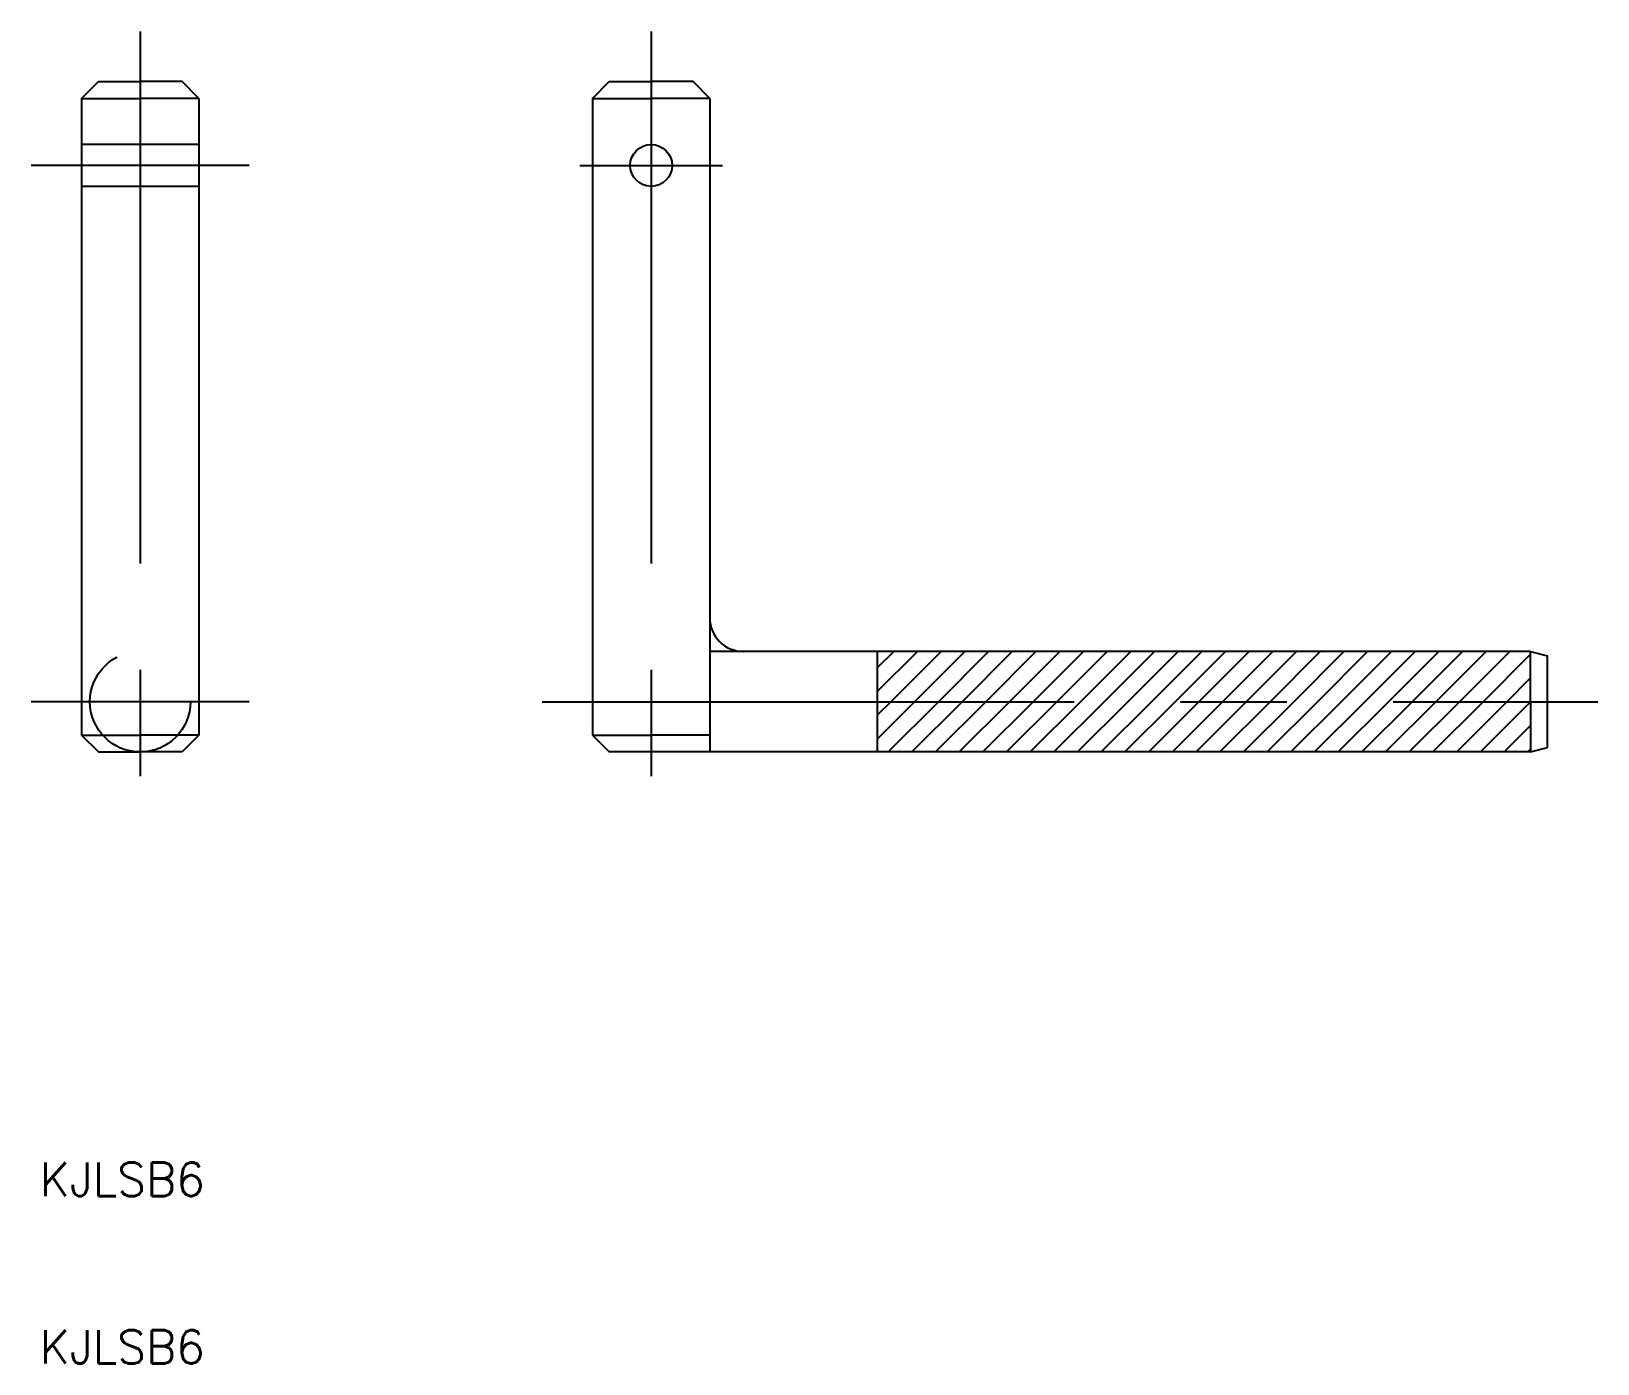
# Model space of a CAD drawing. Extents: x 9.5 to 103, y 10 to 89.5.
import ezdxf

# ---------------------------------------------------------------- set-up
doc = ezdxf.new("R2010")
doc.units = 0
doc.linetypes.add('CENTER', pattern=[50.8, 31.75, -6.35, 6.35, -6.35])
doc.linetypes.add('DASHED', pattern=[19.05, 12.7, -6.35])
doc.layers.get('0').update_dxf_attribs({"linetype": 'CONTINUOUS'})
doc.layers.add('CENTER', color=1, linetype='CENTER')
doc.styles.get("Standard").update_dxf_attribs({"font": 'txt.shx'})

# ---------------------------------------------------------------- blocks, each defined once
blk = doc.blocks.new('*X2')
at = {"color": 0, "linetype": 'CONTINUOUS'}
for p, q in [((60, 50.101), (62.399, 52.5)), ((60, 51.515), (60.985, 52.5)), ((60.814, 49.5), (63.814, 52.5)), ((62.228, 49.5), (65.228, 52.5)), ((63.642, 49.5), (66.642, 52.5)), ((65.056, 49.5), (68.056, 52.5)), ((66.471, 49.5), (69.471, 52.5)), ((67.885, 49.5), (70.885, 52.5)), ((69.299, 49.5), (72.299, 52.5)), ((70.713, 49.5), (73.713, 52.5)), ((72.127, 49.5), (75.127, 52.5)), ((73.542, 49.5), (76.542, 52.5)), ((74.956, 49.5), (77.956, 52.5)), ((76.37, 49.5), (79.37, 52.5)), ((77.784, 49.5), (80.784, 52.5)), ((79.198, 49.5), (82.198, 52.5)), ((80.613, 49.5), (83.613, 52.5)), ((82.027, 49.5), (85.027, 52.5)), ((83.441, 49.5), (86.441, 52.5)), ((84.855, 49.5), (87.855, 52.5)), ((86.27, 49.5), (89.27, 52.5)), ((87.684, 49.5), (90.684, 52.5)), ((89.098, 49.5), (92.098, 52.5)), ((90.512, 49.5), (93.512, 52.5)), ((91.926, 49.5), (94.926, 52.5)), ((93.341, 49.5), (96.341, 52.5)), ((94.755, 49.5), (97.755, 52.5)), ((96.169, 49.5), (99, 52.331)), ((97.583, 49.5), (99, 50.917)), ((60, 47.272), (62.228, 49.5)), ((60, 48.686), (60.814, 49.5)), ((60.642, 46.5), (63.642, 49.5)), ((62.056, 46.5), (65.056, 49.5)), ((63.471, 46.5), (66.471, 49.5)), ((64.885, 46.5), (67.885, 49.5)), ((66.299, 46.5), (69.299, 49.5)), ((67.713, 46.5), (70.713, 49.5)), ((69.127, 46.5), (72.127, 49.5)), ((70.542, 46.5), (73.542, 49.5)), ((71.956, 46.5), (74.956, 49.5)), ((73.37, 46.5), (76.37, 49.5)), ((74.784, 46.5), (77.784, 49.5)), ((76.198, 46.5), (79.198, 49.5)), ((77.613, 46.5), (80.613, 49.5)), ((79.027, 46.5), (82.027, 49.5)), ((80.441, 46.5), (83.441, 49.5)), ((81.855, 46.5), (84.855, 49.5)), ((83.27, 46.5), (86.27, 49.5)), ((84.684, 46.5), (87.684, 49.5)), ((86.098, 46.5), (89.098, 49.5)), ((87.512, 46.5), (90.512, 49.5)), ((88.926, 46.5), (91.926, 49.5)), ((90.341, 46.5), (93.341, 49.5)), ((91.755, 46.5), (94.755, 49.5)), ((93.169, 46.5), (96.169, 49.5)), ((94.583, 46.5), (97.583, 49.5)), ((95.997, 46.5), (98.997, 49.5)), ((98.997, 49.5), (99, 49.503)), ((97.412, 46.5), (99, 48.088)), ((98.826, 46.5), (99, 46.674))]:
    blk.add_line(p, q, dxfattribs=at)

msp = doc.modelspace()

# ---------------------------------------------------------------- linework, layer by layer
for p, q in [((12.5, 85.5), (13.5, 86.5)), ((13.5, 86.5), (16, 86.5)), ((18.5, 86.5), (16, 86.5)), ((19.5, 85.5), (18.5, 86.5)), ((43, 85.5), (44, 86.5)), ((44, 86.5), (46.5, 86.5)), ((49, 86.5), (46.5, 86.5)), ((50, 85.5), (49, 86.5)), ((12.5, 85.5), (12.5, 47.5)), ((12.5, 85.5), (16, 85.5)), ((19.5, 85.5), (16, 85.5)), ((19.5, 85.5), (19.5, 47.5)), ((43, 85.5), (43, 47.5)), ((43, 85.5), (46.5, 85.5)), ((50, 85.5), (46.5, 85.5)), ((50, 85.5), (50, 53.5)), ((50, 53.5), (50, 46.5)), ((99, 49.5), (99, 52.5)), ((99, 49.5), (99, 46.5)), ((12.5, 47.5), (16, 47.5)), ((12.5, 47.5), (13.5, 46.5)), ((19.5, 47.5), (16, 47.5)), ((19.5, 47.5), (18.5, 46.5)), ((43, 47.5), (44, 46.5)), ((43, 47.5), (46.5, 47.5)), ((50, 47.5), (46.5, 47.5)), ((13.5, 46.5), (16, 46.5)), ((18.5, 46.5), (16, 46.5))]:
    msp.add_line(p, q)
at = {"color": 3, "linetype": 'DASHED'}
for p, q in [((19.5, 82.75), (12.5, 82.75)), ((19.5, 80.25), (12.5, 80.25))]:
    msp.add_line(p, q, dxfattribs=at)
at = {"color": 7, "linetype": 'CONTINUOUS'}
for p, q in [((99, 52.5), (50, 52.5)), ((60, 52.5), (60, 46.5)), ((99, 52.5), (100, 52.232)), ((100, 46.768), (100, 52.232)), ((99, 46.5), (100, 46.768)), ((99, 46.5), (44, 46.5))]:
    msp.add_line(p, q, dxfattribs=at)
msp.add_circle((46.5, 81.5), 1.25)
at = {"color": 3, "linetype": 'DASHED'}
msp.add_circle((16, 49.5), 3, dxfattribs=at)
at = {"color": 7, "linetype": 'CONTINUOUS'}
msp.add_arc((52, 54.5), 2, 180, 270, dxfattribs=at)
at = {"layer": 'CENTER'}
for p, q in [((16, 89.5), (16, 43.5)), ((46.5, 89.5), (46.5, 43.5)), ((22.5, 81.5), (9.5, 81.5)), ((42.25, 81.5), (50.75, 81.5)), ((22.5, 49.5), (9.5, 49.5)), ((40, 49.5), (103, 49.5))]:
    msp.add_line(p, q, dxfattribs=at)

# ---------------------------------------------------------------- block references
at = {"color": 7, "linetype": 'CONTINUOUS'}
msp.add_blockref('*X2', (0, 0), dxfattribs=at)

# ---------------------------------------------------------------- texts
for p in [(10, 20), (10, 10)]:
    msp.add_text('KJLSB6', height=2, dxfattribs=at).set_placement(p)

doc.saveas('drawing.dxf')
